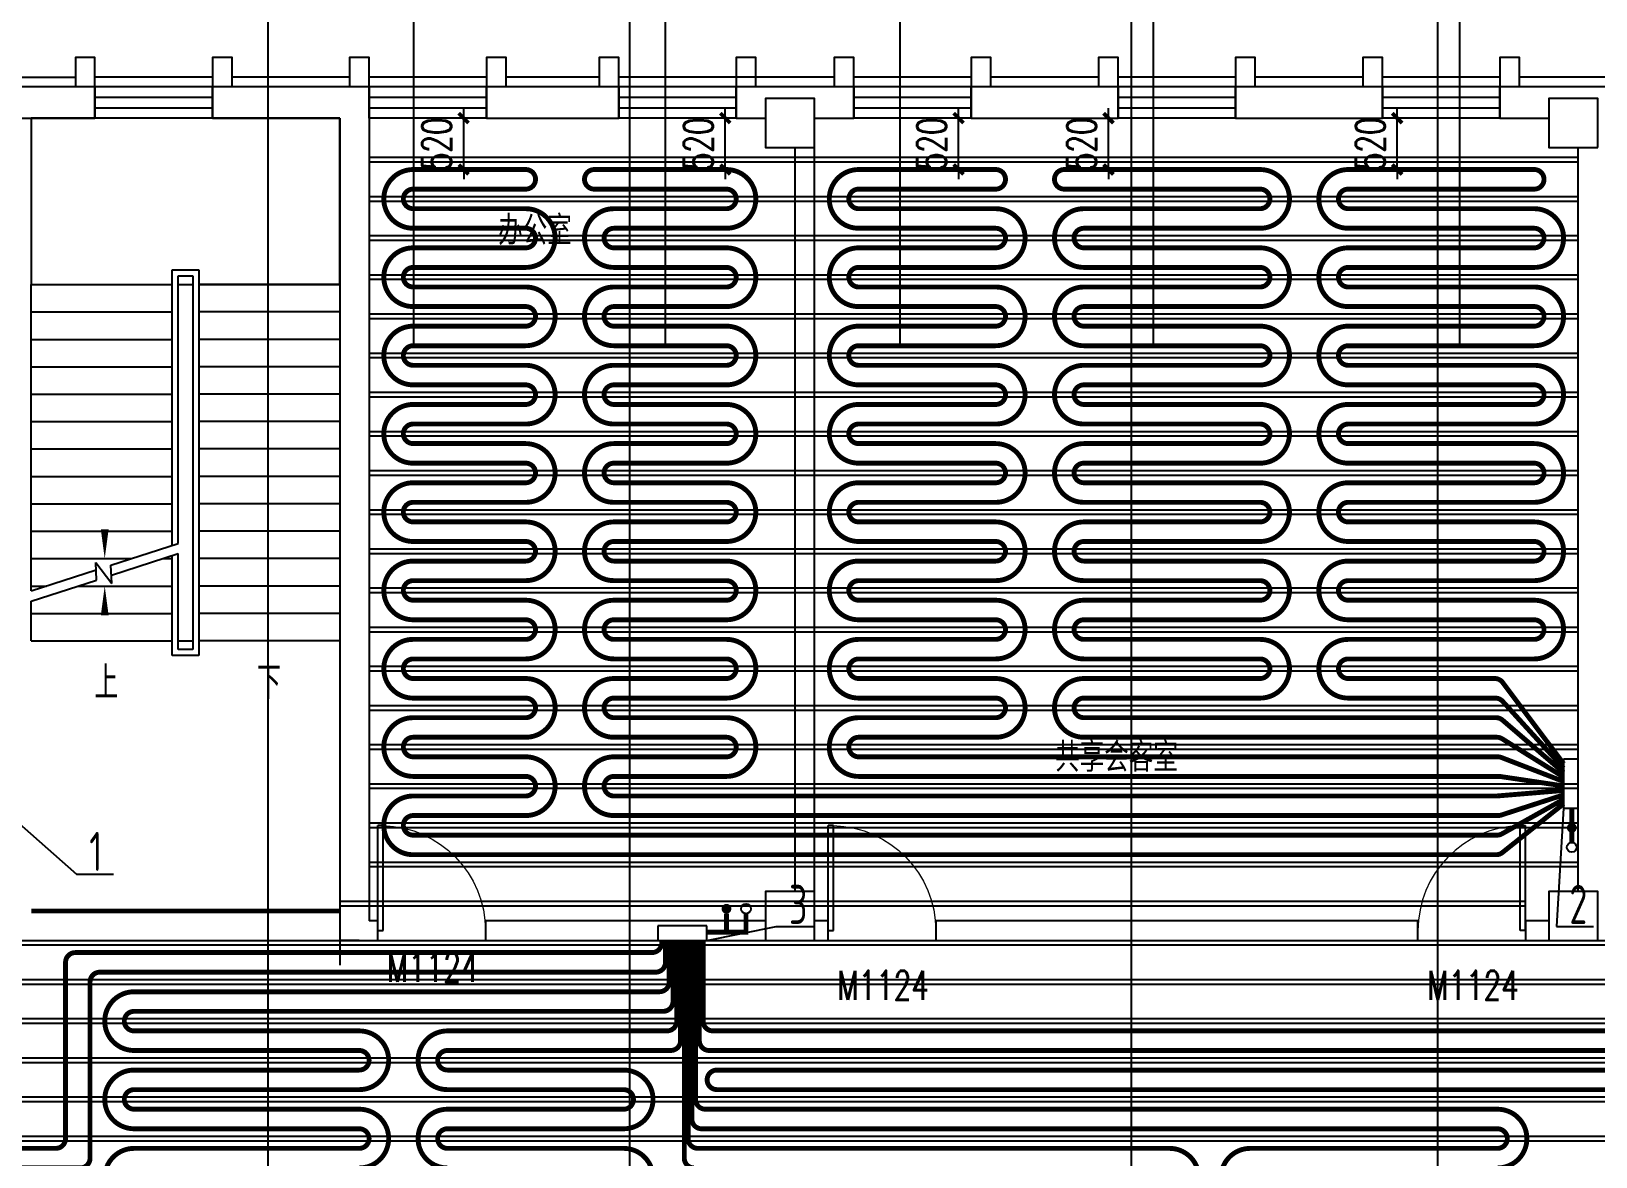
# Model space of a CAD drawing. Extents: x 2430460 to 2514560, y -608375 to -364775.
# Drawn here: x 2459782 to 2475760, y -447054 to -435556 of the extents above; entities that cross this region are included whole.
import ezdxf

# ---------------------------------------------------------------- set-up
doc = ezdxf.new("R2010")
doc.units = 0
doc.header["$LTSCALE"] = 1000
doc.header["$MEASUREMENT"] = 0
doc.linetypes.add('CENTER', pattern=[2, 1.25, -0.25, 0.25, -0.25])
doc.linetypes.add('DASH', pattern=[0.35, 0.25, -0.1])
doc.layers.add('A-FLOR-IDEN', color=7, linetype='Continuous', lineweight=20)
for name, color, linetype in [('COLUMN', 9, 'Continuous'), ('DIM_SYMB', 3, 'Continuous'), ('EQ-采暖分集水器', 7, 'Continuous'), ('PIPE-地暖供', 4, 'Continuous'), ('PIPE-暖供水', 3, 'Continuous'), ('PIPE-暖回水', 2, 'DASH'), ('STAIR', 2, 'Continuous'), ('TH_DIM', 3, 'Continuous'), ('VPIPE-暖供水', 3, 'Continuous'), ('VPIPE-暖回水', 2, 'Continuous'), ('WALL', 9, 'Continuous'), ('WINDOW', 4, 'Continuous'), ('WINDOW_TEXT', 7, 'Continuous'), ('木龙骨', 23, 'Continuous'), ('立面', 254, 'Continuous')]:
    doc.layers.add(name, color=color, linetype=linetype)
doc.styles.add('26#标准$0$TSSD_REIN', font='Tssdeng.shx', dxfattribs={"width": 0.7, "bigfont": 'tssdchn.shx'})
doc.styles.add('_TCH_DIM', font='SIMPLEX', dxfattribs={"bigfont": 'GBCBIG'})
doc.styles.add('_TCH_DIM_T3', font='SIMPLEX', dxfattribs={"width": 0.705882, "bigfont": 'GBCBIG'})
doc.styles.add('_TCH_WINDOW', font='SIMPLEX', dxfattribs={"height": 3.5, "bigfont": 'GBCBIG'})
doc.styles.add('ROS', font='simhei.ttf', dxfattribs={"width": 0.7})
doc.dimstyles.new('_TCH_ARCH&&100', dxfattribs={"dimtxt": 297.5, "dimasz": 100, "dimexe": 250, "dimexo": 300, "dimgap": 126.25, "dimtad": 1, "dimdec": 0, "dimzin": 0, "dimdsep": 46, "dimtxsty": '_TCH_DIM_T3', "dimblk": 'ARCHTICK', "dimcen": 0.09, "dimclrt": 7, "dimazin": 2, "dimtfac": 1, "dimtdec": 0, "dimtix": 1, "dimtmove": 2, "dimatfit": 3, "dimfxl": 30, "dimtolj": 1, "dimtzin": 0, "dimarcsym": 0})

# ---------------------------------------------------------------- blocks, each defined once
blk = doc.blocks.new('_FZHK')
blk.add_lwpolyline([(-0.5, -0.5), (0.5, -0.5), (0.5, 0.5), (-0.5, 0.5)], close=True)
blk = doc.blocks.new('$WINLIB2D$00000001')
at = {"color": 0}
for points in [[(-0.5, 0.5), (-0.5, -0.5)], [(-0.5, 0.5), (0.5, 0.5)], [(0.5, -0.5), (0.5, 0.5)], [(0.5, 0.167), (-0.5, 0.167)], [(0.5, -0.167), (-0.5, -0.167)], [(-0.5, -0.5), (0.5, -0.5)]]:
    blk.add_lwpolyline(points, dxfattribs=at)
blk = doc.blocks.new('$DorLib2D$00000001')
for p, q in [((0.45, 0.975), (0.5, 0.975)), ((0.45, 0), (0.45, 0.975)), ((0.5, 0), (0.5, 0.975)), ((0.5, 0), (0.45, 0))]:
    blk.add_line(p, q)
at = {"lineweight": 13}
blk.add_arc((0.475, 0), 0.975, 91.4693, 180, dxfattribs=at)
blk = doc.blocks.new('A$C5D18424C')
for points in [[(-23350, 27780), (-23350, 28080), (-23550, 28080), (-23550, 27780)], [(-21950, 27780), (-21950, 28080), (-22150, 28080), (-22150, 27780)], [(-20550, 27780), (-20550, 28080), (-20750, 28080), (-20750, 27780)], [(-19150, 27780), (-19150, 28080), (-19350, 28080), (-19350, 27780)], [(-18000, 27780), (-18000, 28080), (-18200, 28080), (-18200, 27780)], [(-16600, 27780), (-16600, 28080), (-16800, 28080), (-16800, 27780)], [(-15600, 27780), (-15600, 28080), (-15800, 28080), (-15800, 27780)], [(-14200, 27780), (-14200, 28080), (-14400, 28080), (-14400, 27780)], [(-12900, 27780), (-12900, 28080), (-13100, 28080), (-13100, 27780)], [(-11500, 27780), (-11500, 28080), (-11700, 28080), (-11700, 27780)], [(-10200, 27780), (-10200, 28080), (-10400, 28080), (-10400, 27780)], [(-8800, 27780), (-8800, 28080), (-9000, 28080), (-9000, 27780)], [(-24520, 27880), (-23550, 27880)], [(-22150, 27880), (-23350, 27880)], [(-20750, 27880), (-21950, 27880)], [(-19350, 27880), (-20550, 27880)], [(-18200, 27880), (-19150, 27880)], [(-16800, 27880), (-18000, 27880)], [(-15800, 27880), (-16800, 27880)], [(-14400, 27880), (-15600, 27880)], [(-13100, 27880), (-14200, 27880)], [(-11700, 27880), (-12900, 27880)], [(-10400, 27880), (-11500, 27880)], [(-9000, 27880), (-10200, 27880)], [(-7800, 27880), (-8800, 27880)]]:
    blk.add_lwpolyline(points)
at = {"layer": 'DIM_SYMB'}
for points in [[(-21600, 21980, 0, 0, 0), (-21600, 26610, 0, 0, 0), (-23250, 26610, 0, 0, 0), (-23250, 22960, 0, 80, 0), (-23250, 23260, 0, 0, 0)], [(-23250, 21980, 0, 0, 0), (-23250, 22680, 0, 80, 0), (-23250, 22380, 0, 0, 0)]]:
    blk.add_lwpolyline(points, format="xyseb", dxfattribs=at)
at = {"layer": 'STAIR'}
for p, q in [((-20850, 27460), (-24000, 27460)), ((-24000, 27460), (-24000, 25760)), ((-20850, 25760), (-20850, 27460)), ((-22560, 23096.6), (-22560, 25910)), ((-22560, 25910), (-22290, 25910)), ((-22290, 25910), (-22290, 21970)), ((-24000, 22629.2), (-24000, 25760)), ((-24000, 25760), (-22560, 25760)), ((-24000, 25760), (-22560, 25760)), ((-22500, 23116), (-22500, 25850)), ((-22500, 25850), (-22350, 25850)), ((-22500, 23116), (-22500, 25760)), ((-22500, 25760), (-22350, 25760)), ((-22350, 25850), (-22350, 22030)), ((-22350, 25760), (-22350, 22120)), ((-20850, 25760), (-22290, 25760)), ((-22290, 25760), (-20850, 25760)), ((-20850, 25760), (-20850, 22120)), ((-24000, 25480), (-22560, 25480)), ((-20850, 25480), (-22290, 25480)), ((-24000, 25200), (-22560, 25200)), ((-20850, 25200), (-22290, 25200)), ((-24000, 24920), (-22560, 24920)), ((-20850, 24920), (-22290, 24920)), ((-24000, 24640), (-22560, 24640)), ((-20850, 24640), (-22290, 24640)), ((-24000, 24360), (-22560, 24360)), ((-20850, 24360), (-22290, 24360)), ((-24000, 24080), (-22560, 24080)), ((-20850, 24080), (-22290, 24080)), ((-24000, 23800), (-22560, 23800)), ((-20850, 23800), (-22290, 23800)), ((-24000, 23520), (-22560, 23520)), ((-20850, 23520), (-22290, 23520)), ((-24000, 23240), (-22560, 23240)), ((-20850, 23240), (-22290, 23240)), ((-23186.2, 22893.3), (-22500, 23116)), ((-23180.8, 22789.9), (-22500, 23010.9)), ((-22500, 22120), (-22500, 23010.9)), ((-22500, 22030), (-22500, 23010.9)), ((-24000, 22960), (-22980.6, 22960)), ((-23332.8, 22740.6), (-23342, 22918.8)), ((-23342, 22918.8), (-23176.5, 22706.8)), ((-23176.5, 22706.8), (-23186.2, 22893.3)), ((-22656.7, 22960), (-22560, 22960)), ((-22560, 21970), (-22560, 22991.4)), ((-20850, 22960), (-22290, 22960)), ((-24000, 22629.2), (-23338.1, 22844)), ((-24000, 22524), (-23332.8, 22740.6)), ((-24000, 22680), (-23843.3, 22680)), ((-23519.4, 22680), (-22560, 22680)), ((-20850, 22680), (-22290, 22680)), ((-24000, 22120), (-24000, 22524)), ((-24000, 22400), (-22560, 22400)), ((-20850, 22400), (-22290, 22400)), ((-24000, 22120), (-22560, 22120)), ((-22500, 22120), (-22350, 22120)), ((-20850, 22120), (-22290, 22120)), ((-22290, 21970), (-22560, 21970)), ((-22350, 22030), (-22500, 22030))]:
    blk.add_line(p, q, dxfattribs=at)
at = {"layer": 'WALL'}
for p, q in [((-23350, 27780), (-24720, 27780)), ((-23350, 27460), (-23350, 27780)), ((-20750, 27780), (-22150, 27780)), ((-22150, 27780), (-22150, 27460)), ((-20550, 27780), (-20750, 27780)), ((-20550, 27460), (-20550, 27780)), ((-18000, 27780), (-19350, 27780)), ((-19350, 27780), (-19350, 27460)), ((-18000, 27460), (-18000, 27780)), ((-16300, 27780), (-16800, 27780)), ((-16800, 27780), (-16800, 27460)), ((-15600, 27780), (-16300, 27780)), ((-15600, 27460), (-15600, 27780)), ((-12900, 27780), (-14400, 27780)), ((-14400, 27780), (-14400, 27460)), ((-12900, 27460), (-12900, 27780)), ((-10200, 27780), (-11700, 27780)), ((-11700, 27780), (-11700, 27460)), ((-10200, 27460), (-10200, 27780)), ((-8300, 27780), (-9000, 27780)), ((-9000, 27780), (-9000, 27460)), ((-7600, 27780), (-8300, 27780)), ((-24100, 27460), (-23350, 27460)), ((-22150, 27460), (-20850, 27460)), ((-20850, 27460), (-20850, 19360)), ((-20550, 27460), (-20550, 19260)), ((-19350, 27460), (-18000, 27460)), ((-16800, 27460), (-16500, 27460)), ((-16000, 27460), (-15600, 27460)), ((-14400, 27460), (-12900, 27460)), ((-11700, 27460), (-10200, 27460)), ((-9000, 27460), (-8500, 27460)), ((-16200, 19560), (-16200, 27160)), ((-16000, 19560), (-16000, 27160)), ((-8200, 19560), (-8200, 27160)), ((-20850, 19360), (-20850, 19060)), ((-20461.8, 19260), (-20550, 19260)), ((-20461.8, 19060), (-20461.8, 19260)), ((-16500, 19260), (-19361.8, 19260)), ((-19361.8, 19260), (-19361.8, 19060)), ((-15862.2, 19260), (-16000, 19260)), ((-15862.2, 19060), (-15862.2, 19260)), ((-9837.8, 19260), (-14762.2, 19260)), ((-14762.2, 19260), (-14762.2, 19060)), ((-9837.8, 19060), (-9837.8, 19260)), ((-8500, 19260), (-8737.8, 19260)), ((-8737.8, 19260), (-8737.8, 19060)), ((-20650, 19060), (-20850, 19060)), ((-20650, 19060), (-20461.8, 19060)), ((-20650, 19060), (-20650, 19060)), ((-19361.8, 19060), (-16500, 19060)), ((-16000, 19060), (-15862.2, 19060)), ((-14762.2, 19060), (-9837.8, 19060)), ((-8737.8, 19060), (-8500, 19060))]:
    blk.add_line(p, q, dxfattribs=at)
at = {"layer": 'COLUMN', "yscale": 500, "zscale": 500, "rotation": 90}
for p, xscale in [((-16250, 27410), 500.0000000002328), ((-8250, 27410), 500), ((-16250, 19310), 499.9999999129213), ((-8250, 19310), 499.9999999129213)]:
    blk.add_blockref('_FZHK', p, dxfattribs=dict(at, xscale=xscale))
at = {"layer": 'WINDOW', "xscale": 1200, "yscale": 320, "zscale": 1200, "rotation": 180}
for p in [(-22750, 27620), (-19950, 27620), (-17400, 27620), (-15000, 27620), (-12300, 27620), (-9600, 27620)]:
    blk.add_blockref('$WINLIB2D$00000001', p, dxfattribs=at)
at = {"layer": 'WINDOW'}
ref = blk.add_blockref('$DorLib2D$00000001', (-19911.8, 19160), dxfattribs=dict(at, xscale=1100, yscale=-1100, zscale=1100, rotation=179.9999999998831))
ref.add_attrib('A', 'M1124', (-20366.8, 18634.9), dxfattribs={"layer": 'WINDOW_TEXT', "height": 297.5, "rotation": 360, "style": '_TCH_WINDOW', "width": 0.705882})
ref = blk.add_blockref('$DorLib2D$00000001', (-15312.2, 19160), dxfattribs=dict(at, xscale=1100, yscale=-1100, zscale=1100, rotation=180.0000000000293))
ref.add_attrib('A', 'M1124', (-15767.2, 18451.5), dxfattribs={"layer": 'WINDOW_TEXT', "height": 297.5, "style": '_TCH_WINDOW', "width": 0.705882})
ref = blk.add_blockref('$DorLib2D$00000001', (-9287.8, 19160), dxfattribs=dict(at, xscale=-1100, yscale=-1100, zscale=-1100, rotation=180.0000000000293))
ref.add_attrib('A', 'M1124', (-9742.8, 18451.5), dxfattribs={"layer": 'WINDOW_TEXT', "height": 297.5, "style": '_TCH_WINDOW', "width": 0.705882})
at = {"layer": 'A-FLOR-IDEN', "style": 'ROS', "width": 0.7}
for s, p in [('办公室', (-19232.3, 26193.5)), ('共享会客室', (-13543.8, 20811.7))]:
    blk.add_text(s, height=262.87, dxfattribs=at).set_placement(p)
at = {"layer": 'DIM_SYMB', "color": 7, "style": '_TCH_DIM'}
for s, p in [('上', (-23354.3, 21525)), ('下', (-21694.9, 21525))]:
    blk.add_text(s, height=337.6, dxfattribs=at).set_placement(p)
blk = doc.blocks.new('_ArchTick')
at = {"color": 0, "linetype": 'ByBlock', "const_width": 0.4}
blk.add_lwpolyline([(-0.5, -0.5), (0.5, 0.5)], dxfattribs=at)
blk = doc.blocks.new('*D634')
at = {"layer": 'Defpoints', "color": 0, "transparency": 16777216}
for p in [(2464198, -436443), (2464220, -436443), (2464220, -436968)]:
    blk.add_point(p, dxfattribs=at)
at = {"layer": 'TH_DIM', "color": 0, "lineweight": -2, "transparency": 16777216}
for p, q in [((2464198, -436443), (2464198, -436343)), ((2463920, -436443), (2463948, -436443)), ((2464198, -436968), (2464198, -436443)), ((2463920, -436968), (2463948, -436968)), ((2464198, -436968), (2464198, -437068))]:
    blk.add_line(p, q, dxfattribs=at)
at = {"layer": 'TH_DIM', "color": 0, "lineweight": -2, "transparency": 16777216, "xscale": 100, "yscale": 100, "zscale": 100}
for p, rotation in [((2464198, -436443), 270), ((2464198, -436968), 90)]:
    blk.add_blockref('_ArchTick', p, dxfattribs=dict(at, rotation=rotation))
at = {"layer": 'TH_DIM', "color": 7, "transparency": 16777216, "insert": (2463923, -436706), "char_height": 297.5, "attachment_point": 5, "rotation": 90, "style": '_TCH_DIM_T3'}
blk.add_mtext('\\A1;520', dxfattribs=at)
blk = doc.blocks.new('*D635')
at = {"layer": 'Defpoints', "color": 0, "transparency": 16777216}
for p in [(2466870, -436443), (2466892, -436443), (2466892, -436968)]:
    blk.add_point(p, dxfattribs=at)
at = {"layer": 'TH_DIM', "color": 0, "lineweight": -2, "transparency": 16777216}
for p, q in [((2466870, -436443), (2466870, -436343)), ((2466592, -436443), (2466620, -436443)), ((2466870, -436968), (2466870, -436443)), ((2466592, -436968), (2466620, -436968)), ((2466870, -436968), (2466870, -437068))]:
    blk.add_line(p, q, dxfattribs=at)
at = {"layer": 'TH_DIM', "color": 0, "lineweight": -2, "transparency": 16777216, "xscale": 100, "yscale": 100, "zscale": 100}
for p, rotation in [((2466870, -436443), 270), ((2466870, -436968), 90)]:
    blk.add_blockref('_ArchTick', p, dxfattribs=dict(at, rotation=rotation))
at = {"layer": 'TH_DIM', "color": 7, "transparency": 16777216, "insert": (2466595, -436706), "char_height": 297.5, "attachment_point": 5, "rotation": 90, "style": '_TCH_DIM_T3'}
blk.add_mtext('\\A1;520', dxfattribs=at)
blk = doc.blocks.new('*D636')
at = {"layer": 'Defpoints', "color": 0, "transparency": 16777216}
for p in [(2469253, -436443), (2469276, -436443), (2469276, -436968)]:
    blk.add_point(p, dxfattribs=at)
at = {"layer": 'TH_DIM', "color": 0, "lineweight": -2, "transparency": 16777216}
for p, q in [((2469253, -436443), (2469253, -436343)), ((2468976, -436443), (2469003, -436443)), ((2469253, -436968), (2469253, -436443)), ((2468976, -436968), (2469003, -436968)), ((2469253, -436968), (2469253, -437068))]:
    blk.add_line(p, q, dxfattribs=at)
at = {"layer": 'TH_DIM', "color": 0, "lineweight": -2, "transparency": 16777216, "xscale": 100, "yscale": 100, "zscale": 100}
for p, rotation in [((2469253, -436443), 270), ((2469253, -436968), 90)]:
    blk.add_blockref('_ArchTick', p, dxfattribs=dict(at, rotation=rotation))
at = {"layer": 'TH_DIM', "color": 7, "transparency": 16777216, "insert": (2468978, -436706), "char_height": 297.5, "attachment_point": 5, "rotation": 90, "style": '_TCH_DIM_T3'}
blk.add_mtext('\\A1;520', dxfattribs=at)
blk = doc.blocks.new('*D637')
at = {"layer": 'Defpoints', "color": 0, "transparency": 16777216}
for p in [(2470784, -436443), (2470806, -436443), (2470806, -436968)]:
    blk.add_point(p, dxfattribs=at)
at = {"layer": 'TH_DIM', "color": 0, "lineweight": -2, "transparency": 16777216}
for p, q in [((2470784, -436443), (2470784, -436343)), ((2470506, -436443), (2470534, -436443)), ((2470784, -436968), (2470784, -436443)), ((2470506, -436968), (2470534, -436968)), ((2470784, -436968), (2470784, -437068))]:
    blk.add_line(p, q, dxfattribs=at)
at = {"layer": 'TH_DIM', "color": 0, "lineweight": -2, "transparency": 16777216, "xscale": 100, "yscale": 100, "zscale": 100}
for p, rotation in [((2470784, -436443), 270), ((2470784, -436968), 90)]:
    blk.add_blockref('_ArchTick', p, dxfattribs=dict(at, rotation=rotation))
at = {"layer": 'TH_DIM', "color": 7, "transparency": 16777216, "insert": (2470509, -436706), "char_height": 297.5, "attachment_point": 5, "rotation": 90, "style": '_TCH_DIM_T3'}
blk.add_mtext('\\A1;520', dxfattribs=at)
blk = doc.blocks.new('*D638')
at = {"layer": 'Defpoints', "color": 0, "transparency": 16777216}
for p in [(2473732, -436443), (2473755, -436443), (2473755, -436968)]:
    blk.add_point(p, dxfattribs=at)
at = {"layer": 'TH_DIM', "color": 0, "lineweight": -2, "transparency": 16777216}
for p, q in [((2473732, -436443), (2473732, -436343)), ((2473455, -436443), (2473482, -436443)), ((2473732, -436968), (2473732, -436443)), ((2473455, -436968), (2473482, -436968)), ((2473732, -436968), (2473732, -437068))]:
    blk.add_line(p, q, dxfattribs=at)
at = {"layer": 'TH_DIM', "color": 0, "lineweight": -2, "transparency": 16777216, "xscale": 100, "yscale": 100, "zscale": 100}
for p, rotation in [((2473732, -436443), 270), ((2473732, -436968), 90)]:
    blk.add_blockref('_ArchTick', p, dxfattribs=dict(at, rotation=rotation))
at = {"layer": 'TH_DIM', "color": 7, "transparency": 16777216, "insert": (2473457, -436706), "char_height": 297.5, "attachment_point": 5, "rotation": 90, "style": '_TCH_DIM_T3'}
blk.add_mtext('\\A1;520', dxfattribs=at)

msp = doc.modelspace()

# ---------------------------------------------------------------- hatches: boundary and pattern name
at = {"layer": 'PIPE-暖供水', "linetype": 'Continuous'}
for points in [[(2467082, -444759.6), (2467082, -444784.6), (2467107, -444784.6)], [(2467082, -444759.6), (2467107, -444759.6), (2467107, -444784.6)]]:
    msp.add_hatch(color=256, dxfattribs=at).paths.add_polyline_path(points)
at = {"layer": 'VPIPE-暖回水', "linetype": 'DASH'}
for points in [[(2475565.7, -443693.3), (2475564.6, -443682.9), (2475561.4, -443672.9), (2475556.2, -443663.9), (2475549.2, -443656.1), (2475540.7, -443650), (2475531.2, -443645.7), (2475520.9, -443643.5), (2475510.5, -443643.5), (2475500.3, -443645.7), (2475490.7, -443650), (2475482.2, -443656.1), (2475475.3, -443663.9), (2475470, -443672.9), (2475466.8, -443682.9), (2475465.7, -443693.3), (2475466.8, -443703.7), (2475470, -443713.6), (2475475.3, -443722.7), (2475482.2, -443730.4), (2475490.7, -443736.6), (2475500.3, -443740.8), (2475510.5, -443743), (2475520.9, -443743), (2475531.2, -443740.8), (2475540.7, -443736.6), (2475549.2, -443730.4), (2475556.2, -443722.7), (2475561.4, -443713.6), (2475564.6, -443703.7)], [(2466932, -444520.6), (2466930.9, -444510.2), (2466927.7, -444500.3), (2466922.5, -444491.2), (2466915.5, -444483.5), (2466907, -444477.3), (2466897.5, -444473.1), (2466887.2, -444470.9), (2466876.8, -444470.9), (2466866.6, -444473.1), (2466857, -444477.3), (2466848.5, -444483.5), (2466841.6, -444491.2), (2466836.3, -444500.3), (2466833.1, -444510.2), (2466832, -444520.6), (2466833.1, -444531), (2466836.3, -444541), (2466841.6, -444550), (2466848.5, -444557.8), (2466857, -444563.9), (2466866.6, -444568.2), (2466876.8, -444570.4), (2466887.2, -444570.4), (2466897.5, -444568.2), (2466907, -444563.9), (2466915.5, -444557.8), (2466922.5, -444550), (2466927.7, -444541), (2466930.9, -444531)]]:
    msp.add_hatch(color=256, dxfattribs=at).paths.add_polyline_path(points)

# ---------------------------------------------------------------- linework, layer by layer
for p, q in [((2463687.7, -438768.3), (2463687.7, -433495.1)), ((2466259, -438768.3), (2466259, -433495.1)), ((2468654.8, -438768.3), (2468654.8, -433495.1)), ((2471244.4, -438768.3), (2471244.4, -433495.1)), ((2474372.7, -438768.3), (2474372.7, -433495.1)), ((2462199.9, -448968.3), (2462199.9, -434693.1)), ((2465894, -448968.3), (2465894, -434693.1)), ((2471020.2, -447968.3), (2471020.2, -434693.1)), ((2474148.4, -447468.4), (2474148.4, -434693.1)), ((2463232, -439001.3), (2463232, -444376.2)), ((2463232, -439001.3), (2463232, -444376.2)), ((2459482, -443493.3), (2460242.5, -444168.1)), ((2475432, -443493.3), (2475359.4, -444703.2)), ((2475432, -443493.3), (2475359.4, -444703.2)), ((2462932, -443902.7), (2462932, -445096.5)), ((2460242.5, -444168.1), (2460620.6, -444168.1)), ((2466682, -444843.3), (2467389.5, -444703.2)), ((2466682, -444843.3), (2467389.5, -444703.2)), ((2467389.5, -444703.2), (2467767.6, -444703.2)), ((2467389.5, -444703.2), (2467767.6, -444703.2)), ((2475359.4, -444703.2), (2475737.6, -444703.2)), ((2475359.4, -444703.2), (2475737.6, -444703.2))]:
    msp.add_line(p, q)
at = {"layer": 'EQ-采暖分集水器'}
for p, q in [((2475432, -442993.3), (2475432, -443493.3)), ((2475582, -442993.3), (2475432, -442993.3)), ((2475432, -442993.3), (2475432, -443493.3)), ((2475582, -442993.3), (2475432, -442993.3)), ((2475432, -442993.3), (2475432, -443493.3)), ((2475582, -442993.3), (2475432, -442993.3)), ((2475432, -442993.3), (2475432, -443493.3)), ((2475582, -442993.3), (2475432, -442993.3)), ((2475582, -443493.3), (2475582, -442993.3)), ((2475582, -443493.3), (2475582, -442993.3)), ((2475582, -443493.3), (2475582, -442993.3)), ((2475582, -443493.3), (2475582, -442993.3)), ((2475432, -443493.3), (2475582, -443493.3)), ((2475432, -443493.3), (2475582, -443493.3)), ((2475432, -443493.3), (2475582, -443493.3)), ((2475432, -443493.3), (2475582, -443493.3)), ((2466682, -444693.3), (2466182, -444693.3)), ((2466182, -444693.3), (2466182, -444843.3)), ((2466682, -444693.3), (2466182, -444693.3)), ((2466182, -444693.3), (2466182, -444843.3)), ((2466682, -444693.3), (2466182, -444693.3)), ((2466182, -444693.3), (2466182, -444843.3)), ((2466682, -444693.3), (2466182, -444693.3)), ((2466182, -444693.3), (2466182, -444843.3)), ((2466682, -444843.3), (2466682, -444693.3)), ((2466682, -444843.3), (2466682, -444693.3)), ((2466682, -444843.3), (2466682, -444693.3)), ((2466682, -444843.3), (2466682, -444693.3)), ((2466182, -444843.3), (2466682, -444843.3)), ((2466182, -444843.3), (2466682, -444843.3)), ((2466182, -444843.3), (2466682, -444843.3)), ((2466182, -444843.3), (2466682, -444843.3))]:
    msp.add_line(p, q, dxfattribs=at)
at = {"layer": 'PIPE-地暖供', "const_width": 50}
for points in [[(2475432, -443447.8), (2474806.3, -443946.5, -0.1698334), (2474744, -443968.3), (2463682, -443968.3, -0.4142136), (2463382, -443668.3, -0.4142136), (2463682, -443368.3), (2464832, -443368.3, 0.4142136), (2464932, -443268.3, 0.4142136), (2464832, -443168.3), (2463682, -443168.3, -0.4142136), (2463382, -442868.3, -0.4142136), (2463682, -442568.3), (2464832, -442568.3, 0.4142136), (2464932, -442468.3, 0.4142136), (2464832, -442368.3), (2463682, -442368.3, -0.4142136), (2463382, -442068.3, -0.4142136), (2463682, -441768.3), (2464832, -441768.3, 0.4142136), (2464932, -441668.3, 0.4142136), (2464832, -441568.3), (2463682, -441568.3, -0.4142136), (2463382, -441268.3, -0.4142136), (2463682, -440968.3), (2464832, -440968.3, 0.4142136), (2464932, -440868.3, 0.4142136), (2464832, -440768.3), (2463682, -440768.3, -0.4142136), (2463382, -440468.3, -0.4142136), (2463682, -440168.3), (2464832, -440168.3, 0.4142136), (2464932, -440068.3, 0.4142136), (2464832, -439968.3), (2463682, -439968.3, -0.4142136), (2463382, -439668.3, -0.4142136), (2463682, -439368.3), (2464832, -439368.3, 0.4142136), (2464932, -439268.3, 0.4142136), (2464832, -439168.3), (2463682, -439168.3, -0.4142136), (2463382, -438868.3, -0.4142136), (2463682, -438568.3), (2464832, -438568.3, 0.4142136), (2464932, -438468.3, 0.4142136), (2464832, -438368.3), (2463682, -438368.3, -0.4142136), (2463382, -438068.3, -0.4142136), (2463682, -437768.3), (2464832, -437768.3, 0.4142136), (2464932, -437668.3, 0.4142136), (2464832, -437568.3), (2463682, -437568.3, -0.4142136), (2463382, -437268.3, -0.4142136), (2463682, -436968.3), (2464832, -436968.3, -0.4142136), (2464932, -437068.3, -0.4142136), (2464832, -437168.3), (2463682, -437168.3, 0.4142136), (2463582, -437268.3, 0.4142136), (2463682, -437368.3), (2464832, -437368.3, -0.4142136), (2465132, -437668.3, -0.4142136), (2464832, -437968.3), (2463682, -437968.3, 0.4142136), (2463582, -438068.3, 0.4142136), (2463682, -438168.3), (2464832, -438168.3, -0.4142136), (2465132, -438468.3, -0.4142136), (2464832, -438768.3), (2463682, -438768.3, 0.4142136), (2463582, -438868.3, 0.4142136), (2463682, -438968.3), (2464832, -438968.3, -0.4142136), (2465132, -439268.3, -0.4142136), (2464832, -439568.3), (2463682, -439568.3, 0.4142136), (2463582, -439668.3, 0.4142136), (2463682, -439768.3), (2464832, -439768.3, -0.4142136), (2465132, -440068.3, -0.4142136), (2464832, -440368.3), (2463682, -440368.3, 0.4142136), (2463582, -440468.3, 0.4142136), (2463682, -440568.3), (2464832, -440568.3, -0.4142136), (2465132, -440868.3, -0.4142136), (2464832, -441168.3), (2463682, -441168.3, 0.4142136), (2463582, -441268.3, 0.4142136), (2463682, -441368.3), (2464832, -441368.3, -0.4142136), (2465132, -441668.3, -0.4142136), (2464832, -441968.3), (2463682, -441968.3, 0.4142136), (2463582, -442068.3, 0.4142136), (2463682, -442168.3), (2464832, -442168.3, -0.4142136), (2465132, -442468.3, -0.4142136), (2464832, -442768.3), (2463682, -442768.3, 0.4142136), (2463582, -442868.3, 0.4142136), (2463682, -442968.3), (2464832, -442968.3, -0.4142136), (2465132, -443268.3, -0.4142136), (2464832, -443568.3), (2463682, -443568.3, 0.4142136), (2463582, -443668.3, 0.4142136), (2463682, -443768.3), (2474752.9, -443768.3, 0.1283854), (2474801.8, -443755.5), (2475432, -443402.4)], [(2475432, -443356.9), (2474794, -443563.4, -0.0784184), (2474763.2, -443568.3), (2465732, -443568.3, -0.4142136), (2465432, -443268.3, -0.4142136), (2465732, -442968.3), (2466882, -442968.3, 0.4142136), (2466982, -442868.3, 0.4142136), (2466882, -442768.3), (2465732, -442768.3, -0.4142136), (2465432, -442468.3, -0.4142136), (2465732, -442168.3), (2466882, -442168.3, 0.4142136), (2466982, -442068.3, 0.4142136), (2466882, -441968.3), (2465732, -441968.3, -0.4142136), (2465432, -441668.3, -0.4142136), (2465732, -441368.3), (2466882, -441368.3, 0.4142136), (2466982, -441268.3, 0.4142136), (2466882, -441168.3), (2465732, -441168.3, -0.4142136), (2465432, -440868.3, -0.4142136), (2465732, -440568.3), (2466882, -440568.3, 0.4142136), (2466982, -440468.3, 0.4142136), (2466882, -440368.3), (2465732, -440368.3, -0.4142136), (2465432, -440068.3, -0.4142136), (2465732, -439768.3), (2466882, -439768.3, 0.4142136), (2466982, -439668.3, 0.4142136), (2466882, -439568.3), (2465732, -439568.3, -0.4142136), (2465432, -439268.3, -0.4142136), (2465732, -438968.3), (2466882, -438968.3, 0.4142136), (2466982, -438868.3, 0.4142136), (2466882, -438768.3), (2465732, -438768.3, -0.4142136), (2465432, -438468.3, -0.4142136), (2465732, -438168.3), (2466882, -438168.3, 0.4142136), (2466982, -438068.3, 0.4142136), (2466882, -437968.3), (2465732, -437968.3, -0.4142136), (2465432, -437668.3, -0.4142136), (2465732, -437368.3), (2466882, -437368.3, 0.4142136), (2466982, -437268.3, 0.4142136), (2466882, -437168.3), (2465532, -437168.3, -0.4142136), (2465432, -437068.3), (2465432, -437068.3, -0.4142136), (2465532, -436968.3), (2466882, -436968.3, -0.4142136), (2467182, -437268.3, -0.4142136), (2466882, -437568.3), (2465732, -437568.3, 0.4142136), (2465632, -437668.3, 0.4142136), (2465732, -437768.3), (2466882, -437768.3, -0.4142136), (2467182, -438068.3, -0.4142136), (2466882, -438368.3), (2465732, -438368.3, 0.4142136), (2465632, -438468.3, 0.4142136), (2465732, -438568.3), (2466882, -438568.3, -0.4142136), (2467182, -438868.3, -0.4142136), (2466882, -439168.3), (2465732, -439168.3, 0.4142136), (2465632, -439268.3, 0.4142136), (2465732, -439368.3), (2466882, -439368.3, -0.4142136), (2467182, -439668.3, -0.4142136), (2466882, -439968.3), (2465732, -439968.3, 0.4142136), (2465632, -440068.3, 0.4142136), (2465732, -440168.3), (2466882, -440168.3, -0.4142136), (2467182, -440468.3, -0.4142136), (2466882, -440768.3), (2465732, -440768.3, 0.4142136), (2465632, -440868.3, 0.4142136), (2465732, -440968.3), (2466882, -440968.3, -0.4142136), (2467182, -441268.3, -0.4142136), (2466882, -441568.3), (2465732, -441568.3, 0.4142136), (2465632, -441668.3, 0.4142136), (2465732, -441768.3), (2466882, -441768.3, -0.4142136), (2467182, -442068.3, -0.4142136), (2466882, -442368.3), (2465732, -442368.3, 0.4142136), (2465632, -442468.3, 0.4142136), (2465732, -442568.3), (2466882, -442568.3, -0.4142136), (2467182, -442868.3, -0.4142136), (2466882, -443168.3), (2465732, -443168.3, 0.4142136), (2465632, -443268.3, 0.4142136), (2465732, -443368.3), (2474749, -443368.3, 0.0208799), (2474757.4, -443367.9), (2475432, -443311.5)], [(2475432, -443266), (2474786.4, -443169.4, 0.0371555), (2474771.6, -443168.3), (2468232, -443168.3, -0.4142136), (2467932, -442868.3, -0.4142136), (2468232, -442568.3), (2469632, -442568.3, 0.4142136), (2469732, -442468.3, 0.4142136), (2469632, -442368.3), (2468232, -442368.3, -0.4142136), (2467932, -442068.3, -0.4142136), (2468232, -441768.3), (2469632, -441768.3, 0.4142136), (2469732, -441668.3, 0.4142136), (2469632, -441568.3), (2468232, -441568.3, -0.4142136), (2467932, -441268.3, -0.4142136), (2468232, -440968.3), (2469632, -440968.3, 0.4142136), (2469732, -440868.3, 0.4142136), (2469632, -440768.3), (2468232, -440768.3, -0.4142136), (2467932, -440468.3, -0.4142136), (2468232, -440168.3), (2469632, -440168.3, 0.4142136), (2469732, -440068.3, 0.4142136), (2469632, -439968.3), (2468232, -439968.3, -0.4142136), (2467932, -439668.3, -0.4142136), (2468232, -439368.3), (2469632, -439368.3, 0.4142136), (2469732, -439268.3, 0.4142136), (2469632, -439168.3), (2468232, -439168.3, -0.4142136), (2467932, -438868.3, -0.4142136), (2468232, -438568.3), (2469632, -438568.3, 0.4142136), (2469732, -438468.3, 0.4142136), (2469632, -438368.3), (2468232, -438368.3, -0.4142136), (2467932, -438068.3, -0.4142136), (2468232, -437768.3), (2469632, -437768.3, 0.4142136), (2469732, -437668.3, 0.4142136), (2469632, -437568.3), (2468232, -437568.3, -0.4142136), (2467932, -437268.3, -0.4142136), (2468232, -436968.3), (2469632, -436968.3, -0.4142136), (2469732, -437068.3), (2469732, -437068.3, -0.4142136), (2469632, -437168.3), (2468232, -437168.3, 0.4142136), (2468132, -437268.3, 0.4142136), (2468232, -437368.3), (2469632, -437368.3, -0.4142136), (2469932, -437668.3, -0.4142136), (2469632, -437968.3), (2468232, -437968.3, 0.4142136), (2468132, -438068.3, 0.4142136), (2468232, -438168.3), (2469632, -438168.3, -0.4142136), (2469932, -438468.3, -0.4142136), (2469632, -438768.3), (2468232, -438768.3, 0.4142136), (2468132, -438868.3, 0.4142136), (2468232, -438968.3), (2469632, -438968.3, -0.4142136), (2469932, -439268.3, -0.4142136), (2469632, -439568.3), (2468232, -439568.3, 0.4142136), (2468132, -439668.3, 0.4142136), (2468232, -439768.3), (2469632, -439768.3, -0.4142136), (2469932, -440068.3, -0.4142136), (2469632, -440368.3), (2468232, -440368.3, 0.4142136), (2468132, -440468.3, 0.4142136), (2468232, -440568.3), (2469632, -440568.3, -0.4142136), (2469932, -440868.3, -0.4142136), (2469632, -441168.3), (2468232, -441168.3, 0.4142136), (2468132, -441268.3, 0.4142136), (2468232, -441368.3), (2469632, -441368.3, -0.4142136), (2469932, -441668.3, -0.4142136), (2469632, -441968.3), (2468232, -441968.3, 0.4142136), (2468132, -442068.3, 0.4142136), (2468232, -442168.3), (2469632, -442168.3, -0.4142136), (2469932, -442468.3, -0.4142136), (2469632, -442768.3), (2468232, -442768.3, 0.4142136), (2468132, -442868.3, 0.4142136), (2468232, -442968.3), (2474760.3, -442968.3, -0.0924267), (2474796.4, -442975), (2475432, -443220.5)], [(2475432, -443175.1), (2474803.3, -442783.4, 0.1401955), (2474750.4, -442768.3), (2470532, -442768.3, -0.4142136), (2470232, -442468.3, -0.4142136), (2470532, -442168.3), (2472332, -442168.3, 0.4142136), (2472432, -442068.3, 0.4142136), (2472332, -441968.3), (2470532, -441968.3, -0.4142136), (2470232, -441668.3, -0.4142136), (2470532, -441368.3), (2472332, -441368.3, 0.4142136), (2472432, -441268.3, 0.4142136), (2472332, -441168.3), (2470532, -441168.3, -0.4142136), (2470232, -440868.3, -0.4142136), (2470532, -440568.3), (2472332, -440568.3, 0.4142136), (2472432, -440468.3, 0.4142136), (2472332, -440368.3), (2470532, -440368.3, -0.4142136), (2470232, -440068.3, -0.4142136), (2470532, -439768.3), (2472332, -439768.3, 0.4142136), (2472432, -439668.3, 0.4142136), (2472332, -439568.3), (2470532, -439568.3, -0.4142136), (2470232, -439268.3, -0.4142136), (2470532, -438968.3), (2472332, -438968.3, 0.4142136), (2472432, -438868.3, 0.4142136), (2472332, -438768.3), (2470532, -438768.3, -0.4142136), (2470232, -438468.3, -0.4142136), (2470532, -438168.3), (2472332, -438168.3, 0.4142136), (2472432, -438068.3, 0.4142136), (2472332, -437968.3), (2470532, -437968.3, -0.4142136), (2470232, -437668.3, -0.4142136), (2470532, -437368.3), (2472332, -437368.3, 0.4142136), (2472432, -437268.3, 0.4142136), (2472332, -437168.3), (2470332, -437168.3, -0.4142136), (2470232, -437068.3), (2470232, -437068.3, -0.4142136), (2470332, -436968.3), (2472332, -436968.3, -0.4142136), (2472632, -437268.3, -0.4142136), (2472332, -437568.3), (2470532, -437568.3, 0.4142136), (2470432, -437668.3, 0.4142136), (2470532, -437768.3), (2472332, -437768.3, -0.4142136), (2472632, -438068.3, -0.4142136), (2472332, -438368.3), (2470532, -438368.3, 0.4142136), (2470432, -438468.3, 0.4142136), (2470532, -438568.3), (2472332, -438568.3, -0.4142136), (2472632, -438868.3, -0.4142136), (2472332, -439168.3), (2470532, -439168.3, 0.4142136), (2470432, -439268.3, 0.4142136), (2470532, -439368.3), (2472332, -439368.3, -0.4142136), (2472632, -439668.3, -0.4142136), (2472332, -439968.3), (2470532, -439968.3, 0.4142136), (2470432, -440068.3, 0.4142136), (2470532, -440168.3), (2472332, -440168.3, -0.4142136), (2472632, -440468.3, -0.4142136), (2472332, -440768.3), (2470532, -440768.3, 0.4142136), (2470432, -440868.3, 0.4142136), (2470532, -440968.3), (2472332, -440968.3, -0.4142136), (2472632, -441268.3, -0.4142136), (2472332, -441568.3), (2470532, -441568.3, 0.4142136), (2470432, -441668.3, 0.4142136), (2470532, -441768.3), (2472332, -441768.3, -0.4142136), (2472632, -442068.3, -0.4142136), (2472332, -442368.3), (2470532, -442368.3, 0.4142136), (2470432, -442468.3, 0.4142136), (2470532, -442568.3), (2474741.9, -442568.3, -0.1794064), (2474807.1, -442592.4), (2475432, -443129.6)], [(2475432, -443084.2), (2474808.7, -442400.9, 0.210873), (2474734.9, -442368.3), (2473232, -442368.3, -0.4142136), (2472932, -442068.3, -0.4142136), (2473232, -441768.3), (2475132, -441768.3, 0.4142136), (2475232, -441668.3, 0.4142136), (2475132, -441568.3), (2473232, -441568.3, -0.4142136), (2472932, -441268.3, -0.4142136), (2473232, -440968.3), (2475132, -440968.3, 0.4142136), (2475232, -440868.3, 0.4142136), (2475132, -440768.3), (2473232, -440768.3, -0.4142136), (2472932, -440468.3, -0.4142136), (2473232, -440168.3), (2475132, -440168.3, 0.4142136), (2475232, -440068.3, 0.4142136), (2475132, -439968.3), (2473232, -439968.3, -0.4142136), (2472932, -439668.3, -0.4142136), (2473232, -439368.3), (2475132, -439368.3, 0.4142136), (2475232, -439268.3, 0.4142136), (2475132, -439168.3), (2473232, -439168.3, -0.4142136), (2472932, -438868.3, -0.4142136), (2473232, -438568.3), (2475132, -438568.3, 0.4142136), (2475232, -438468.3, 0.4142136), (2475132, -438368.3), (2473232, -438368.3, -0.4142136), (2472932, -438068.3, -0.4142136), (2473232, -437768.3), (2475132, -437768.3, 0.4142136), (2475232, -437668.3, 0.4142136), (2475132, -437568.3), (2473232, -437568.3, -0.4142136), (2472932, -437268.3, -0.4142136), (2473232, -436968.3), (2475132, -436968.3, -0.4142136), (2475232, -437068.3), (2475232, -437068.3, -0.4142136), (2475132, -437168.3), (2473232, -437168.3, 0.4142136), (2473132, -437268.3, 0.4142136), (2473232, -437368.3), (2475132, -437368.3, -0.4142136), (2475432, -437668.3, -0.4142136), (2475132, -437968.3), (2473232, -437968.3, 0.4142136), (2473132, -438068.3, 0.4142136), (2473232, -438168.3), (2475132, -438168.3, -0.4142136), (2475432, -438468.3, -0.4142136), (2475132, -438768.3), (2473232, -438768.3, 0.4142136), (2473132, -438868.3, 0.4142136), (2473232, -438968.3), (2475132, -438968.3, -0.4142136), (2475432, -439268.3, -0.4142136), (2475132, -439568.3), (2473232, -439568.3, 0.4142136), (2473132, -439668.3, 0.4142136), (2473232, -439768.3), (2475132, -439768.3, -0.4142136), (2475432, -440068.3, -0.4142136), (2475132, -440368.3), (2473232, -440368.3, 0.4142136), (2473132, -440468.3, 0.4142136), (2473232, -440568.3), (2475132, -440568.3, -0.4142136), (2475432, -440868.3, -0.4142136), (2475132, -441168.3), (2473232, -441168.3, 0.4142136), (2473132, -441268.3, 0.4142136), (2473232, -441368.3), (2475132, -441368.3, -0.4142136), (2475432, -441668.3, -0.4142136), (2475132, -441968.3), (2473232, -441968.3, 0.4142136), (2473132, -442068.3, 0.4142136), (2473232, -442168.3), (2474729, -442168.3, -0.2360348), (2474809, -442208.3), (2475432, -443038.7)], [(2466258.9, -444843.3), (2466258.9, -445068.3, -0.4142136), (2466158.9, -445168.3), (2460482, -445168.3, 0.4142136), (2460382, -445268.3), (2460382, -447068.3, -0.4142136), (2460282, -447168.3), (2443682, -447168.3, -0.4142136)], [(2443682, -446968.3), (2460032, -446968.3, 0.4142136), (2460132, -446868.3), (2460132, -445068.3, -0.4142136), (2460232, -444968.3), (2466120.5, -444968.3, 0.4142136), (2466220.5, -444868.3), (2466220.5, -444843.3)], [(2466297.4, -444843.3), (2466297.4, -445268.3, -0.4142136), (2466197.4, -445368.3), (2460832, -445368.3, 0.4142136), (2460532, -445668.3, 0.4142136), (2460832, -445968.3), (2463132, -445968.3, -0.4142136), (2463232, -446068.3, -0.4142136), (2463132, -446168.3), (2460832, -446168.3, 0.4142136), (2460532, -446468.3, 0.4142136), (2460832, -446768.3), (2463132, -446768.3, -0.4142136), (2463232, -446868.3, -0.4142136), (2463132, -446968.3), (2460832, -446968.3, 0.4142136), (2460532, -447268.3, 0.4142136)], [(2463132, -447168.3, 0.4142136), (2463432, -446868.3, 0.4142136), (2463132, -446568.3), (2460832, -446568.3, -0.4142136), (2460732, -446468.3, -0.4142136), (2460832, -446368.3), (2463132, -446368.3, 0.4142136), (2463432, -446068.3, 0.4142136), (2463132, -445768.3), (2460832, -445768.3, -0.4142136), (2460732, -445668.3, -0.4142136), (2460832, -445568.3), (2466235.8, -445568.3, 0.4142136), (2466335.8, -445468.3), (2466335.8, -444843.3)], [(2466374.3, -444843.3), (2466374.3, -445668.3, -0.4142136), (2466274.3, -445768.3), (2464032, -445768.3, 0.4142136), (2463732, -446068.3, 0.4142136), (2464032, -446368.3), (2465832, -446368.3, -0.4142136), (2465932, -446468.3, -0.4142136), (2465832, -446568.3), (2464032, -446568.3, 0.4142136), (2463732, -446868.3, 0.4142136), (2464032, -447168.3)], [(2466132, -447268.3, 0.4142136), (2465832, -446968.3), (2464032, -446968.3, -0.4142136), (2463932, -446868.3, -0.4142136), (2464032, -446768.3), (2465832, -446768.3, 0.4142136), (2466132, -446468.3, 0.4142136), (2465832, -446168.3), (2464032, -446168.3, -0.4142136), (2463932, -446068.3, -0.4142136), (2464032, -445968.3), (2466312.8, -445968.3, 0.4142136), (2466412.8, -445868.3), (2466412.8, -444843.3)], [(2466551.2, -447168.3, -0.4142136), (2466451.2, -447068.3), (2466451.2, -444843.3)], [(2466489.7, -444843.3), (2466489.7, -446868.3, 0.4142136), (2466589.7, -446968.3), (2471407, -446968.3, -0.4142136), (2471707, -447268.3, -0.4142136)], [(2471932, -447268.3, -0.4142136), (2472232, -446968.3), (2474757, -446968.3, 0.4142136), (2474857, -446868.3, 0.4142136), (2474757, -446768.3), (2466628.2, -446768.3, -0.4142136), (2466528.2, -446668.3), (2466528.2, -444843.3)], [(2466566.6, -444843.3), (2466566.6, -446468.3, 0.4142136), (2466666.6, -446568.3), (2474757, -446568.3, -0.4142136), (2475057, -446868.3, -0.4142136), (2474757, -447168.3)], [(2466605.1, -444843.3), (2466605.1, -445868.3, 0.4142136), (2466705.1, -445968.3), (2476941.5, -445968.3)], [(2477407, -445768.3), (2466743.5, -445768.3, -0.4142136), (2466643.5, -445668.3), (2466643.5, -444843.3)], [(2476913.3, -446168.3), (2466784.7, -446168.3, 0.4142136), (2466684.7, -446268.3), (2466684.7, -446268.3, 0.4142136), (2466784.7, -446368.3), (2475931.9, -446368.3, -0.4142136)]]:
    msp.add_lwpolyline(points, format="xyb", dxfattribs=at)
at = {"layer": 'PIPE-暖供水', "linetype": 'Continuous', "const_width": 50}
for points in [[(2475515.7, -443843.3), (2475515.7, -443493.3)], [(2467082, -444759.6), (2467082, -444570.6)], [(2467082, -444759.6), (2466682, -444759.6)]]:
    msp.add_lwpolyline(points, dxfattribs=at)
at = {"layer": 'PIPE-暖回水', "linetype": 'DASH', "const_width": 50}
msp.add_lwpolyline([(2466882, -444759.6), (2466882, -444570.6)], dxfattribs=at)
at = {"layer": 'VPIPE-暖供水', "linetype": 'Continuous'}
for centre in [(2475515.7, -443893.3), (2467082, -444520.6)]:
    msp.add_circle(centre, 50, dxfattribs=at)
at = {"layer": '木龙骨', "color": 253}
for points in [[(2463232, -436843.3), (2475582, -436843.3)], [(2475582, -436893.3), (2463232, -436893.3)], [(2463232, -437243.3), (2475582, -437243.3)], [(2475582, -437293.3), (2463232, -437293.3)], [(2463232, -437643.3), (2475582, -437643.3)], [(2475582, -437693.3), (2463232, -437693.3)], [(2463232, -438043.3), (2475582, -438043.3)], [(2475582, -438093.3), (2463232, -438093.3)], [(2463232, -438443.3), (2475582, -438443.3)], [(2475582, -438493.3), (2463232, -438493.3)], [(2463232, -438843.3), (2475582, -438843.3)], [(2475582, -438893.3), (2463232, -438893.3)], [(2463232, -439243.3), (2475582, -439243.3)], [(2475582, -439293.3), (2463232, -439293.3)], [(2463232, -439643.3), (2475582, -439643.3)], [(2475582, -439693.3), (2463232, -439693.3)], [(2463232, -440043.3), (2475582, -440043.3)], [(2475582, -440093.3), (2463232, -440093.3)], [(2463232, -440443.3), (2475582, -440443.3)], [(2475582, -440493.3), (2463232, -440493.3)], [(2463232, -440843.3), (2475582, -440843.3)], [(2475582, -440893.3), (2463232, -440893.3)], [(2463232, -441243.3), (2475582, -441243.3)], [(2475582, -441293.3), (2463232, -441293.3)], [(2463232, -441643.3), (2475582, -441643.3)], [(2475582, -441693.3), (2463232, -441693.3)], [(2463232, -442043.3), (2475582, -442043.3)], [(2475582, -442093.3), (2463232, -442093.3)], [(2463232, -442443.3), (2475582, -442443.3)], [(2475582, -442493.3), (2463232, -442493.3)], [(2463232, -442843.3), (2475582, -442843.3)], [(2475582, -442893.3), (2463232, -442893.3)], [(2463232, -443243.3), (2475582, -443243.3)], [(2475582, -443293.3), (2463232, -443293.3)], [(2463232, -443643.3), (2475582, -443643.3)], [(2475582, -443693.3), (2463232, -443693.3)], [(2463232, -444043.3), (2475582, -444043.3)], [(2475582, -444093.3), (2463232, -444093.3)], [(2462932, -444443.3), (2475032, -444443.3)], [(2475032, -444493.3), (2462932, -444493.3)], [(2443182, -444843.3), (2483182, -444843.3), (2483182, -444893.3), (2443182, -444893.3)], [(2443182, -445243.3), (2499582, -445243.3), (2499582, -445293.3), (2443182, -445293.3)], [(2443182, -445643.3), (2499582, -445643.3), (2499582, -445693.3), (2443182, -445693.3)], [(2443182, -446043.3), (2499582, -446043.3), (2499582, -446093.3), (2443182, -446093.3)], [(2443182, -446443.3), (2499582, -446443.3), (2499582, -446493.3), (2443182, -446493.3)], [(2443182, -446843.3), (2499582, -446843.3), (2499582, -446893.3), (2443182, -446893.3)]]:
    msp.add_lwpolyline(points, dxfattribs=at)
at = {"layer": '立面', "linetype": 'CENTER', "const_width": 50}
msp.add_lwpolyline([(2459782, -444543.3), (2462932, -444543.3)], dxfattribs=at)

# ---------------------------------------------------------------- block references
msp.add_blockref('A$C5D18424C', (2483782, -463903.3))

# ---------------------------------------------------------------- texts
at = {"char_height": 400, "width": 1509.222, "style": '26#标准$0$TSSD_REIN'}
for s, insert, attachment_point in [('1', (2460374, -443735), 1), ('3', (2467521, -444676.5), 7), ('3', (2467521, -444676.5), 7), ('2', (2475491, -444676.5), 7), ('2', (2475491, -444676.5), 7)]:
    msp.add_mtext(s, dxfattribs=dict(at, insert=insert, attachment_point=attachment_point))

# ---------------------------------------------------------------- dimensions: what is measured, and where the dimension line sits
at = {"layer": 'TH_DIM'}
for p1, p2, picture, middle in [((2464220.3, -436968.3), (2464220.3, -436443.3), '*D634', (2463922.6, -436705.8)), ((2466892.2, -436968.3), (2466892.2, -436443.3), '*D635', (2466594.5, -436705.8)), ((2469275.6, -436968.3), (2469275.6, -436443.3), '*D636', (2468978, -436705.8)), ((2470806.2, -436968.3), (2470806.2, -436443.3), '*D637', (2470508.6, -436705.8)), ((2473754.9, -436968.3), (2473754.9, -436443.3), '*D638', (2473457.3, -436705.8))]:
    dim = msp.add_aligned_dim(p1=p1, p2=p2, distance=22.6, text='520', dimstyle='_TCH_ARCH&&100', dxfattribs=at)
    dim.commit()
    dim.dimension.update_dxf_attribs({"geometry": picture, "text_midpoint": middle})

doc.saveas('drawing.dxf')
